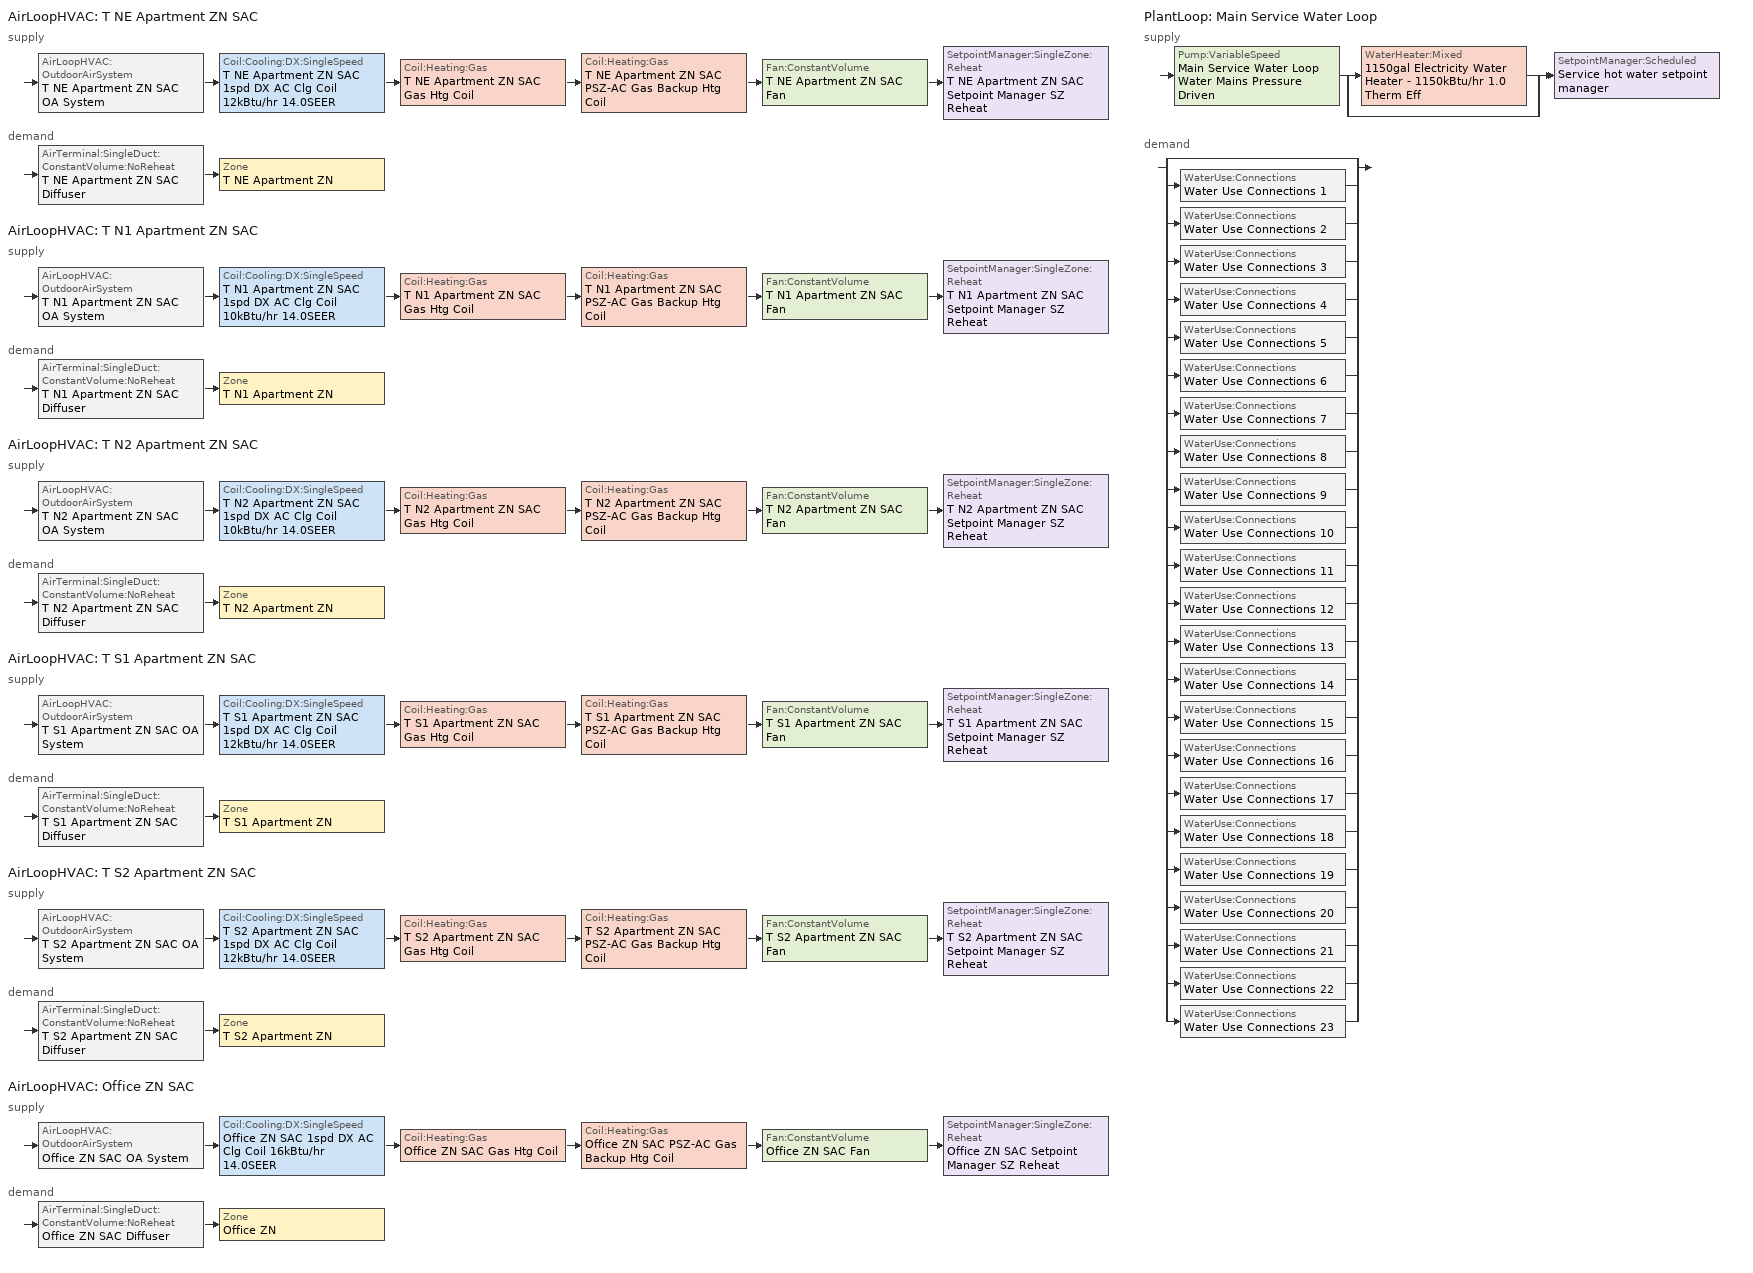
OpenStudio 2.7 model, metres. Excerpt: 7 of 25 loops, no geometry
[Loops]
AirLoopHVAC 'T NE Apartment ZN SAC'
 supply: AirLoopHVAC:OutdoorAirSystem 'T NE Apartment ZN SAC OA System' > Coil:Cooling:DX:SingleSpeed 'T NE Apartment ZN SAC 1spd DX AC Clg Coil 12kBtu/hr 14.0SEER' > Coil:Heating:Gas 'T NE Apartment ZN SAC Gas Htg Coil' > Coil:Heating:Gas 'T NE Apartment ZN SAC PSZ-AC Gas Backup Htg Coil' > Fan:ConstantVolume 'T NE Apartment ZN SAC Fan' > SetpointManager:SingleZone:Reheat 'T NE Apartment ZN SAC Setpoint Manager SZ Reheat'
 demand: AirTerminal:SingleDuct:ConstantVolume:NoReheat 'T NE Apartment ZN SAC Diffuser' > Zone 'T NE Apartment ZN'
AirLoopHVAC 'T N1 Apartment ZN SAC'
 supply: AirLoopHVAC:OutdoorAirSystem 'T N1 Apartment ZN SAC OA System' > Coil:Cooling:DX:SingleSpeed 'T N1 Apartment ZN SAC 1spd DX AC Clg Coil 10kBtu/hr 14.0SEER' > Coil:Heating:Gas 'T N1 Apartment ZN SAC Gas Htg Coil' > Coil:Heating:Gas 'T N1 Apartment ZN SAC PSZ-AC Gas Backup Htg Coil' > Fan:ConstantVolume 'T N1 Apartment ZN SAC Fan' > SetpointManager:SingleZone:Reheat 'T N1 Apartment ZN SAC Setpoint Manager SZ Reheat'
 demand: AirTerminal:SingleDuct:ConstantVolume:NoReheat 'T N1 Apartment ZN SAC Diffuser' > Zone 'T N1 Apartment ZN'
AirLoopHVAC 'T N2 Apartment ZN SAC'
 supply: AirLoopHVAC:OutdoorAirSystem 'T N2 Apartment ZN SAC OA System' > Coil:Cooling:DX:SingleSpeed 'T N2 Apartment ZN SAC 1spd DX AC Clg Coil 10kBtu/hr 14.0SEER' > Coil:Heating:Gas 'T N2 Apartment ZN SAC Gas Htg Coil' > Coil:Heating:Gas 'T N2 Apartment ZN SAC PSZ-AC Gas Backup Htg Coil' > Fan:ConstantVolume 'T N2 Apartment ZN SAC Fan' > SetpointManager:SingleZone:Reheat 'T N2 Apartment ZN SAC Setpoint Manager SZ Reheat'
 demand: AirTerminal:SingleDuct:ConstantVolume:NoReheat 'T N2 Apartment ZN SAC Diffuser' > Zone 'T N2 Apartment ZN'
AirLoopHVAC 'T S1 Apartment ZN SAC'
 supply: AirLoopHVAC:OutdoorAirSystem 'T S1 Apartment ZN SAC OA System' > Coil:Cooling:DX:SingleSpeed 'T S1 Apartment ZN SAC 1spd DX AC Clg Coil 12kBtu/hr 14.0SEER' > Coil:Heating:Gas 'T S1 Apartment ZN SAC Gas Htg Coil' > Coil:Heating:Gas 'T S1 Apartment ZN SAC PSZ-AC Gas Backup Htg Coil' > Fan:ConstantVolume 'T S1 Apartment ZN SAC Fan' > SetpointManager:SingleZone:Reheat 'T S1 Apartment ZN SAC Setpoint Manager SZ Reheat'
 demand: AirTerminal:SingleDuct:ConstantVolume:NoReheat 'T S1 Apartment ZN SAC Diffuser' > Zone 'T S1 Apartment ZN'
AirLoopHVAC 'T S2 Apartment ZN SAC'
 supply: AirLoopHVAC:OutdoorAirSystem 'T S2 Apartment ZN SAC OA System' > Coil:Cooling:DX:SingleSpeed 'T S2 Apartment ZN SAC 1spd DX AC Clg Coil 12kBtu/hr 14.0SEER' > Coil:Heating:Gas 'T S2 Apartment ZN SAC Gas Htg Coil' > Coil:Heating:Gas 'T S2 Apartment ZN SAC PSZ-AC Gas Backup Htg Coil' > Fan:ConstantVolume 'T S2 Apartment ZN SAC Fan' > SetpointManager:SingleZone:Reheat 'T S2 Apartment ZN SAC Setpoint Manager SZ Reheat'
 demand: AirTerminal:SingleDuct:ConstantVolume:NoReheat 'T S2 Apartment ZN SAC Diffuser' > Zone 'T S2 Apartment ZN'
AirLoopHVAC 'Office ZN SAC'
 supply: AirLoopHVAC:OutdoorAirSystem 'Office ZN SAC OA System' > Coil:Cooling:DX:SingleSpeed 'Office ZN SAC 1spd DX AC Clg Coil 16kBtu/hr 14.0SEER' > Coil:Heating:Gas 'Office ZN SAC Gas Htg Coil' > Coil:Heating:Gas 'Office ZN SAC PSZ-AC Gas Backup Htg Coil' > Fan:ConstantVolume 'Office ZN SAC Fan' > SetpointManager:SingleZone:Reheat 'Office ZN SAC Setpoint Manager SZ Reheat'
 demand: AirTerminal:SingleDuct:ConstantVolume:NoReheat 'Office ZN SAC Diffuser' > Zone 'Office ZN'
PlantLoop 'Main Service Water Loop'
 supply: Pump:VariableSpeed 'Main Service Water Loop Water Mains Pressure Driven' > split
  | WaterHeater:Mixed '1150gal Electricity Water Heater - 1150kBtu/hr 1.0 Therm Eff'
  | bypass
  join > SetpointManager:Scheduled 'Service hot water setpoint manager'
 demand: split
  | bypass
  | WaterUse:Connections 'Water Use Connections 1'
  | WaterUse:Connections 'Water Use Connections 2'
  | WaterUse:Connections 'Water Use Connections 3'
  | WaterUse:Connections 'Water Use Connections 4'
  | WaterUse:Connections 'Water Use Connections 5'
  | WaterUse:Connections 'Water Use Connections 6'
  | WaterUse:Connections 'Water Use Connections 7'
  | WaterUse:Connections 'Water Use Connections 8'
  | WaterUse:Connections 'Water Use Connections 9'
  | WaterUse:Connections 'Water Use Connections 10'
  | WaterUse:Connections 'Water Use Connections 11'
  | WaterUse:Connections 'Water Use Connections 12'
  | WaterUse:Connections 'Water Use Connections 13'
  | WaterUse:Connections 'Water Use Connections 14'
  | WaterUse:Connections 'Water Use Connections 15'
  | WaterUse:Connections 'Water Use Connections 16'
  | WaterUse:Connections 'Water Use Connections 17'
  | WaterUse:Connections 'Water Use Connections 18'
  | WaterUse:Connections 'Water Use Connections 19'
  | WaterUse:Connections 'Water Use Connections 20'
  | WaterUse:Connections 'Water Use Connections 21'
  | WaterUse:Connections 'Water Use Connections 22'
  | WaterUse:Connections 'Water Use Connections 23'
[Sizing:Zone] Zone Cooling Design Supply Air Temperature Input Method=SupplyAirTemperature; Zone Cooling Design Supply Air Temperature {C}=12.7778; Zone Cooling Design Supply Air Temperature Difference {deltaC}=11.11; Zone Heating Design Supply Air Temperature Input Method=SupplyAirTemperature; Zone Heating Design Supply Air Temperature {C}=50; Zone Heating Design Supply Air Temperature Difference {deltaC}=11.11; Zone Cooling Design Supply Air Humidity Ratio {kg-H2O/kg-air}=0.008; Zone Heating Design Supply Air Humidity Ratio {kg-H2O/kg-air}=0.008; Cooling Design Air Flow Method=DesignDay; Heating Design Air Flow Method=DesignDay; Account for Dedicated Outdoor Air System=No; Dedicated Outdoor Air System Control Strategy=NeutralSupplyAir; Dedicated Outdoor Air Low Setpoint Temperature for Design {C}=autosize; Dedicated Outdoor Air High Setpoint Temperature for Design {C}=autosize
Office ZN; T N1 Apartment ZN; T N2 Apartment ZN; T NE Apartment ZN; T S1 Apartment ZN; T S2 Apartment ZN
[Zone equipment]
Office ZN: Office ZN SAC Diffuser
T N1 Apartment ZN: T N1 Apartment ZN SAC Diffuser
T N2 Apartment ZN: T N2 Apartment ZN SAC Diffuser
T NE Apartment ZN: T NE Apartment ZN SAC Diffuser
T S1 Apartment ZN: T S1 Apartment ZN SAC Diffuser
T S2 Apartment ZN: T S2 Apartment ZN SAC Diffuser
[AirLoopHVAC] Availability Schedule=ApartmentMidRise All On; Design Supply Air Flow Rate {m3/s}=AutoSize
T NE Apartment ZN SAC; T N1 Apartment ZN SAC; T N2 Apartment ZN SAC; T S1 Apartment ZN SAC; T S2 Apartment ZN SAC; Office ZN SAC
[Sizing:System] Type of Load to Size On=Sensible; Design Outdoor Air Flow Rate {m3/s}=Autosize; Central Heating Maximum System Air Flow Ratio=1; Preheat Design Temperature {C}=7.22222; Preheat Design Humidity Ratio {kg-H2O/kg-Air}=0.008; Precool Design Temperature {C}=12.7778; Precool Design Humidity Ratio {kg-H2O/kg-Air}=0.008; Central Cooling Design Supply Air Temperature {C}=12.7778; Central Heating Design Supply Air Temperature {C}=50; Sizing Option=NonCoincident; 100% Outdoor Air in Cooling=No; 100% Outdoor Air in Heating=No; Central Cooling Design Supply Air Humidity Ratio {kg-H2O/kg-Air}=0.0085; Central Heating Design Supply Air Humidity Ratio {kg-H2O/kg-Air}=0.008; Cooling Design Air Flow Method=DesignDay; Cooling Design Air Flow Rate {m3/s}=0; Heating Design Air Flow Method=DesignDay; Heating Design Air Flow Rate {m3/s}=0; System Outdoor Air Method=ZoneSum; Zone Maximum Outdoor Air Fraction=1; Cooling Supply Air Flow Rate Per Floor Area {m3/s-m2}=0.00996765; Cooling Fraction of Autosized Cooling Supply Air Flow Rate=1; Cooling Supply Air Flow Rate Per Unit Cooling Capacity {m3/s-W}=3.94755e-05; Heating Supply Air Flow Rate Per Floor Area {m3/s-m2}=0.00996765; Heating Fraction of Autosized Heating Supply Air Flow Rate=1; Heating Fraction of Autosized Cooling Supply Air Flow Rate=1; Heating Supply Air Flow Rate Per Unit Heating Capacity {m3/s-W}=3.15882e-05; Cooling Design Capacity Method=CoolingDesignCapacity; Cooling Design Capacity {W}=autosize; Cooling Design Capacity Per Floor Area {W/m2}=234.7; Fraction of Autosized Cooling Design Capacity=1; Heating Design Capacity Method=HeatingDesignCapacity; Heating Design Capacity {W}=autosize; Heating Design Capacity Per Floor Area {W/m2}=157; Fraction of Autosized Heating Design Capacity=1; Central Cooling Capacity Control Method=OnOff
T NE Apartment ZN SAC; T N1 Apartment ZN SAC; T N2 Apartment ZN SAC; T S1 Apartment ZN SAC; T S2 Apartment ZN SAC; Office ZN SAC
[SetpointManager:SingleZone:Reheat] Minimum Supply Air Temperature {C}=12.7778; Maximum Supply Air Temperature {C}=50
Name | Control Zone | Setpoint Node or NodeList
T NE Apartment ZN SAC Setpoint Manager SZ Reheat | T NE Apartment ZN | T NE Apartment ZN SAC Supply Outlet Node
T N1 Apartment ZN SAC Setpoint Manager SZ Reheat | T N1 Apartment ZN | T N1 Apartment ZN SAC Supply Outlet Node
T N2 Apartment ZN SAC Setpoint Manager SZ Reheat | T N2 Apartment ZN | T N2 Apartment ZN SAC Supply Outlet Node
T S1 Apartment ZN SAC Setpoint Manager SZ Reheat | T S1 Apartment ZN | T S1 Apartment ZN SAC Supply Outlet Node
T S2 Apartment ZN SAC Setpoint Manager SZ Reheat | T S2 Apartment ZN | T S2 Apartment ZN SAC Supply Outlet Node
Office ZN SAC Setpoint Manager SZ Reheat | Office ZN | Office ZN SAC Supply Outlet Node
[Fan:ConstantVolume] Availability Schedule=Always On Discrete; Fan Total Efficiency=0.55575; Pressure Rise {Pa}=622.722; Maximum Flow Rate {m3/s}=AutoSize; Motor Efficiency=0.855; Motor In Airstream Fraction=1
T NE Apartment ZN SAC Fan; T N1 Apartment ZN SAC Fan; T N2 Apartment ZN SAC Fan; T S1 Apartment ZN SAC Fan; T S2 Apartment ZN SAC Fan; Office ZN SAC Fan
[Coil:Heating:Gas] Availability Schedule=Always On Discrete; Gas Burner Efficiency=0.8; Nominal Capacity {W}=AutoSize; Parasitic Electric Load {W}=0; Parasitic Gas Load {W}=0
Name | Part Load Fraction Correlation Curve
T NE Apartment ZN SAC PSZ-AC Gas Backup Htg Coil; T N1 Apartment ZN SAC PSZ-AC Gas Backup Htg Coil; T N2 Apartment ZN SAC PSZ-AC Gas Backup Htg Coil; T S1 Apartment ZN SAC PSZ-AC Gas Backup Htg Coil; T S2 Apartment ZN SAC PSZ-AC Gas Backup Htg Coil; Office ZN SAC PSZ-AC Gas Backup Htg Coil
T NE Apartment ZN SAC Gas Htg Coil | Curve Cubic 19
T N1 Apartment ZN SAC Gas Htg Coil | Curve Cubic 20
T N2 Apartment ZN SAC Gas Htg Coil | Curve Cubic 21
T S1 Apartment ZN SAC Gas Htg Coil | Curve Cubic 22
T S2 Apartment ZN SAC Gas Htg Coil | Curve Cubic 23
Office ZN SAC Gas Htg Coil | Curve Cubic 24
[Coil:Cooling:DX:SingleSpeed] Availability Schedule=Always On Discrete; Rated Total Cooling Capacity {W}=autosize; Rated Sensible Heat Ratio=autosize; Rated COP {W/W}=4.11713; Rated Air Flow Rate {m3/s}=autosize; Rated Evaporator Fan Power Per Volume Flow Rate {W/(m3/s)}=773.3; Total Cooling Capacity Function of Temperature Curve=PSZ-AC_Unitary_PackagecoolCapFT; Total Cooling Capacity Function of Flow Fraction Curve=PSZ-AC_Unitary_PackagecoolFFF; Energy Input Ratio Function of Temperature Curve=PSZ-AC DX Unitary Package EIRFT; Energy Input Ratio Function of Flow Fraction Curve=PSZ-AC_Unitary_PackagecoolEIRFFF; Part Load Fraction Correlation Curve=PSZ-AC_Unitary_PackagecoolPLR; Condenser Type=AirCooled; Evaporative Condenser Effectiveness=0; Evaporative Condenser Air Flow Rate {m3/s}=Autosize; Evaporative Condenser Pump Rated Power Consumption {W}=Autosize; Crankcase Heater Capacity {W}=0; Maximum Outdoor Dry-Bulb Temperature for Crankcase Heater Operation {C}=0; Basin Heater Capacity {W/K}=0; Basin Heater Setpoint Temperature {C}=10
T NE Apartment ZN SAC 1spd DX AC Clg Coil 12kBtu/hr 14.0SEER; T N1 Apartment ZN SAC 1spd DX AC Clg Coil 10kBtu/hr 14.0SEER; T N2 Apartment ZN SAC 1spd DX AC Clg Coil 10kBtu/hr 14.0SEER; T S1 Apartment ZN SAC 1spd DX AC Clg Coil 12kBtu/hr 14.0SEER; T S2 Apartment ZN SAC 1spd DX AC Clg Coil 12kBtu/hr 14.0SEER; Office ZN SAC 1spd DX AC Clg Coil 16kBtu/hr 14.0SEER
[Controller:OutdoorAir] Minimum Outdoor Air Flow Rate {m3/s}=autosize; Maximum Outdoor Air Flow Rate {m3/s}=Autosize; Economizer Control Type=NoEconomizer; Economizer Control Action Type=ModulateFlow; Economizer Maximum Limit Dry-Bulb Temperature {C}=28; Economizer Maximum Limit Enthalpy {J/kg}=64000; Lockout Type=NoLockout; Minimum Limit Type=FixedMinimum; Minimum Outdoor Air Schedule=ApartmentMidRise COMPACT HVAC-ALWAYS 1; High Humidity Control=No; Heat Recovery Bypass Control Type=BypassWhenOAFlowGreaterThanMinimum
Name | Maximum Fraction of Outdoor Air Schedule | Controller Mechanical Ventilation
T NE Apartment ZN SAC OA System Controller | TNEApartmentZNSACmaxOASch | Controller Mechanical Ventilation 19
T N1 Apartment ZN SAC OA System Controller | TN1ApartmentZNSACmaxOASch | Controller Mechanical Ventilation 20
T N2 Apartment ZN SAC OA System Controller | TN2ApartmentZNSACmaxOASch | Controller Mechanical Ventilation 21
T S1 Apartment ZN SAC OA System Controller | TS1ApartmentZNSACmaxOASch | Controller Mechanical Ventilation 22
T S2 Apartment ZN SAC OA System Controller | TS2ApartmentZNSACmaxOASch | Controller Mechanical Ventilation 23
Office ZN SAC OA System Controller | OfficeZNSACmaxOASch | Controller Mechanical Ventilation 24
[Controller:MechanicalVentilation] Availability Schedule=Always On Discrete; System Outdoor Air Method=ZoneSum
Controller Mechanical Ventilation 19; Controller Mechanical Ventilation 20; Controller Mechanical Ventilation 21; Controller Mechanical Ventilation 22; Controller Mechanical Ventilation 23; Controller Mechanical Ventilation 24
[AirLoopHVAC:OutdoorAirSystem]
Name | Controller
T NE Apartment ZN SAC OA System | T NE Apartment ZN SAC OA System Controller
T N1 Apartment ZN SAC OA System | T N1 Apartment ZN SAC OA System Controller
T N2 Apartment ZN SAC OA System | T N2 Apartment ZN SAC OA System Controller
T S1 Apartment ZN SAC OA System | T S1 Apartment ZN SAC OA System Controller
T S2 Apartment ZN SAC OA System | T S2 Apartment ZN SAC OA System Controller
Office ZN SAC OA System | Office ZN SAC OA System Controller
[AirTerminal:SingleDuct:ConstantVolume:NoReheat] Availability Schedule=Always On Discrete; Maximum Air Flow Rate {m3/s}=AutoSize
T NE Apartment ZN SAC Diffuser; T N1 Apartment ZN SAC Diffuser; T N2 Apartment ZN SAC Diffuser; T S1 Apartment ZN SAC Diffuser; T S2 Apartment ZN SAC Diffuser; Office ZN SAC Diffuser
[PlantLoop]
Main Service Water Loop: Glycol Concentration=0; Maximum Loop Temperature {C}=60; Minimum Loop Temperature {C}=10; Plant Loop Volume {m3}=Autocalculate; Load Distribution Scheme=Optimal
[Sizing:Plant]
Main Service Water Loop: Loop Type=Heating; Design Loop Exit Temperature {C}=60; Loop Design Temperature Difference {deltaC}=5; Sizing Option=NonCoincident; Zone Timesteps in Averaging Window=1; Coincident Sizing Factor Mode=None
[SetpointManager:Scheduled]
Service hot water setpoint manager: Control Variable=Temperature; Schedule=Service Water Loop Temp - 140F; Setpoint Node or NodeList=Main Service Water Loop Supply Outlet Node
[Pump:VariableSpeed]
Main Service Water Loop Water Mains Pressure Driven: Rated Pump Head {Pa}=0.001; Motor Efficiency=0.7; Pump Control Type=Continuous; Skin Loss Radiative Fraction=0.5; Design Power Sizing Method=PowerPerFlowPerPressure; Design Electric Power per Unit Flow Rate {W/(m3/s)}=348701.1; Design Shaft Power per Unit Flow Rate per Unit Head {W-s/m3-Pa}=1.28205; Design Minimum Flow Rate Fraction=0
[WaterHeater:Mixed]
1150gal Electricity Water Heater - 1150kBtu/hr 1.0 Therm Eff: Tank Volume {m3}=4.35322; Setpoint Temperature Schedule=Service Water Loop Temp - 140F; Deadband Temperature Difference {deltaC}=2; Maximum Temperature Limit {C}=60; Heater Control Type=Cycle; Heater Maximum Capacity {W}=337032; Heater Fuel Type=Electricity; Heater Thermal Efficiency=1; Off Cycle Parasitic Fuel Consumption Rate {W}=1889; Off Cycle Parasitic Fuel Type=Electricity; Off Cycle Parasitic Heat Fraction to Tank=0; On Cycle Parasitic Fuel Consumption Rate {W}=1889; On Cycle Parasitic Fuel Type=Electricity; On Cycle Parasitic Heat Fraction to Tank=0; Ambient Temperature Indicator=Schedule; Ambient Temperature Schedule=Water Heater Ambient Temp Schedule - 71.6f; Off Cycle Loss Coefficient to Ambient Temperature {W/K}=46.3637; On Cycle Loss Coefficient to Ambient Temperature {W/K}=46.3637; Use Side Effectiveness=1; Source Side Effectiveness=1; Use Side Design Flow Rate {m3/s}=autosize; Source Side Design Flow Rate {m3/s}=autosize; Indirect Water Heating Recovery Time {hr}=1.5; Source Side Flow Control Mode=IndirectHeatPrimarySetpoint
[WaterUse:Connections]
Name | Water Use Equipment Name 1
Water Use Connections 1 | G N1 Apartment Service Water Use 0.06gpm
Water Use Connections 2 | G N2 Apartment Service Water Use 0.06gpm
Water Use Connections 3 | G NE Apartment Service Water Use 0.06gpm
Water Use Connections 4 | G NW Apartment Service Water Use 0.06gpm
Water Use Connections 5 | G S1 Apartment Service Water Use 0.06gpm
Water Use Connections 6 | G S2 Apartment Service Water Use 0.06gpm
Water Use Connections 7 | G SW Apartment Service Water Use 0.06gpm
Water Use Connections 8 | M N1 Apartment Service Water Use 0.12gpm
Water Use Connections 9 | M N2 Apartment Service Water Use 0.12gpm
Water Use Connections 10 | M NE Apartment Service Water Use 0.12gpm
Water Use Connections 11 | M NW Apartment Service Water Use 0.12gpm
Water Use Connections 12 | M S1 Apartment Service Water Use 0.12gpm
Water Use Connections 13 | M S2 Apartment Service Water Use 0.12gpm
Water Use Connections 14 | M SE Apartment Service Water Use 0.12gpm
Water Use Connections 15 | M SW Apartment Service Water Use 0.12gpm
Water Use Connections 16 | T N1 Apartment Service Water Use 0.06gpm
Water Use Connections 17 | T N2 Apartment Service Water Use 0.06gpm
Water Use Connections 18 | T S1 Apartment Service Water Use 0.06gpm
Water Use Connections 19 | T S2 Apartment Service Water Use 0.06gpm
Water Use Connections 20 | T NE Apartment Service Water Use 0.06gpm
Water Use Connections 21 | T NW Apartment Service Water Use 0.06gpm
Water Use Connections 22 | T SE Apartment Service Water Use 0.06gpm
Water Use Connections 23 | T SW Apartment Service Water Use 0.06gpm
[WaterUse:Equipment:Definition] Sensible Fraction Schedule=Fraction Sensible - 0.2; Latent Fraction Schedule=Fraction Latent - 0.05
Name | Peak Flow Rate {m3/s} | Target Temperature Schedule
G N1 Apartment Service Water Use Def 0.06gpm | 3.65885e-06 | Mixed Water At Faucet Temp - 140F
G N2 Apartment Service Water Use Def 0.06gpm | 3.65885e-06 | Mixed Water At Faucet Temp - 140F 1
G NE Apartment Service Water Use Def 0.06gpm | 3.65885e-06 | Mixed Water At Faucet Temp - 140F 2
G NW Apartment Service Water Use Def 0.06gpm | 3.65885e-06 | Mixed Water At Faucet Temp - 140F 3
G S1 Apartment Service Water Use Def 0.06gpm | 3.65885e-06 | Mixed Water At Faucet Temp - 140F 4
G S2 Apartment Service Water Use Def 0.06gpm | 3.65885e-06 | Mixed Water At Faucet Temp - 140F 5
G SW Apartment Service Water Use Def 0.06gpm | 3.65885e-06 | Mixed Water At Faucet Temp - 140F 6
M N1 Apartment Service Water Use Def 0.12gpm | 7.3177e-06 | Mixed Water At Faucet Temp - 140F 7
M N2 Apartment Service Water Use Def 0.12gpm | 7.3177e-06 | Mixed Water At Faucet Temp - 140F 8
M NE Apartment Service Water Use Def 0.12gpm | 7.3177e-06 | Mixed Water At Faucet Temp - 140F 9
M NW Apartment Service Water Use Def 0.12gpm | 7.3177e-06 | Mixed Water At Faucet Temp - 140F 10
M S1 Apartment Service Water Use Def 0.12gpm | 7.3177e-06 | Mixed Water At Faucet Temp - 140F 11
M S2 Apartment Service Water Use Def 0.12gpm | 7.3177e-06 | Mixed Water At Faucet Temp - 140F 12
M SE Apartment Service Water Use Def 0.12gpm | 7.3177e-06 | Mixed Water At Faucet Temp - 140F 13
M SW Apartment Service Water Use Def 0.12gpm | 7.3177e-06 | Mixed Water At Faucet Temp - 140F 14
T N1 Apartment Service Water Use Def 0.06gpm | 3.65885e-06 | Mixed Water At Faucet Temp - 140F 15
T N2 Apartment Service Water Use Def 0.06gpm | 3.65885e-06 | Mixed Water At Faucet Temp - 140F 16
T S1 Apartment Service Water Use Def 0.06gpm | 3.65885e-06 | Mixed Water At Faucet Temp - 140F 17
T S2 Apartment Service Water Use Def 0.06gpm | 3.65885e-06 | Mixed Water At Faucet Temp - 140F 18
T NE Apartment Service Water Use Def 0.06gpm | 3.65885e-06 | Mixed Water At Faucet Temp - 140F 19
T NW Apartment Service Water Use Def 0.06gpm | 3.65885e-06 | Mixed Water At Faucet Temp - 140F 20
T SE Apartment Service Water Use Def 0.06gpm | 3.65885e-06 | Mixed Water At Faucet Temp - 140F 21
T SW Apartment Service Water Use Def 0.06gpm | 3.65885e-06 | Mixed Water At Faucet Temp - 140F 22
[WaterUse:Equipment] Flow Rate Fraction Schedule=ApartmentMidRise APT_DHW_SCH
Name | Water Use Equipment Definition
G N1 Apartment Service Water Use 0.06gpm | G N1 Apartment Service Water Use Def 0.06gpm
G N2 Apartment Service Water Use 0.06gpm | G N2 Apartment Service Water Use Def 0.06gpm
G NE Apartment Service Water Use 0.06gpm | G NE Apartment Service Water Use Def 0.06gpm
G NW Apartment Service Water Use 0.06gpm | G NW Apartment Service Water Use Def 0.06gpm
G S1 Apartment Service Water Use 0.06gpm | G S1 Apartment Service Water Use Def 0.06gpm
G S2 Apartment Service Water Use 0.06gpm | G S2 Apartment Service Water Use Def 0.06gpm
G SW Apartment Service Water Use 0.06gpm | G SW Apartment Service Water Use Def 0.06gpm
M N1 Apartment Service Water Use 0.12gpm | M N1 Apartment Service Water Use Def 0.12gpm
M N2 Apartment Service Water Use 0.12gpm | M N2 Apartment Service Water Use Def 0.12gpm
M NE Apartment Service Water Use 0.12gpm | M NE Apartment Service Water Use Def 0.12gpm
M NW Apartment Service Water Use 0.12gpm | M NW Apartment Service Water Use Def 0.12gpm
M S1 Apartment Service Water Use 0.12gpm | M S1 Apartment Service Water Use Def 0.12gpm
M S2 Apartment Service Water Use 0.12gpm | M S2 Apartment Service Water Use Def 0.12gpm
M SE Apartment Service Water Use 0.12gpm | M SE Apartment Service Water Use Def 0.12gpm
M SW Apartment Service Water Use 0.12gpm | M SW Apartment Service Water Use Def 0.12gpm
T N1 Apartment Service Water Use 0.06gpm | T N1 Apartment Service Water Use Def 0.06gpm
T N2 Apartment Service Water Use 0.06gpm | T N2 Apartment Service Water Use Def 0.06gpm
T S1 Apartment Service Water Use 0.06gpm | T S1 Apartment Service Water Use Def 0.06gpm
T S2 Apartment Service Water Use 0.06gpm | T S2 Apartment Service Water Use Def 0.06gpm
T NE Apartment Service Water Use 0.06gpm | T NE Apartment Service Water Use Def 0.06gpm
T NW Apartment Service Water Use 0.06gpm | T NW Apartment Service Water Use Def 0.06gpm
T SE Apartment Service Water Use 0.06gpm | T SE Apartment Service Water Use Def 0.06gpm
T SW Apartment Service Water Use 0.06gpm | T SW Apartment Service Water Use Def 0.06gpm
[EnergyManagementSystem:Sensor]
Name | Output Variable or Output Meter Index Key | Output Variable or Output Meter
OATF_15; OATF_16; OATF_17; OATF_18; OATF_19; OATF_20; OATF_21; OATF_22; OATF_23 | Environment | Site Outdoor Air Drybulb Temperature
OAWBC_15; OAWBC_16; OAWBC_17; OAWBC_18; OAWBC_19; OAWBC_20; OAWBC_21; OAWBC_22; OAWBC_23 | Environment | Site Outdoor Air Wetbulb Temperature
OfficeZNSACOASch; TN1ApartmentZNSACOASch; TN2ApartmentZNSACOASch; TNEApartmentZNSACOASch; TNWApartmentZNSACOASch; TS1ApartmentZNSACOASch; TS2ApartmentZNSACOASch; TSEApartmentZNSACOASch; TSWApartmentZNSACOASch | ApartmentMidRise COMPACT HVAC-ALWAYS 1 | Schedule Value
OfficeZNSACOAFlowMass | Office ZN SAC Outdoor Air Node | System Node Mass Flow Rate
OfficeZNSACDATRqd | Office ZN SAC Supply Outlet Node | System Node Setpoint Temperature
TN1ApartmentZNSACOAFlowMass | T N1 Apartment ZN SAC Outdoor Air Node | System Node Mass Flow Rate
TN1ApartmentZNSACDATRqd | T N1 Apartment ZN SAC Supply Outlet Node | System Node Setpoint Temperature
TN2ApartmentZNSACOAFlowMass | T N2 Apartment ZN SAC Outdoor Air Node | System Node Mass Flow Rate
TN2ApartmentZNSACDATRqd | T N2 Apartment ZN SAC Supply Outlet Node | System Node Setpoint Temperature
TNEApartmentZNSACOAFlowMass | T NE Apartment ZN SAC Outdoor Air Node | System Node Mass Flow Rate
TNEApartmentZNSACDATRqd | T NE Apartment ZN SAC Supply Outlet Node | System Node Setpoint Temperature
TNWApartmentZNSACOAFlowMass | T NW Apartment ZN SAC Outdoor Air Node | System Node Mass Flow Rate
TS1ApartmentZNSACOAFlowMass | T S1 Apartment ZN SAC Outdoor Air Node | System Node Mass Flow Rate
TS1ApartmentZNSACDATRqd | T S1 Apartment ZN SAC Supply Outlet Node | System Node Setpoint Temperature
TS2ApartmentZNSACOAFlowMass | T S2 Apartment ZN SAC Outdoor Air Node | System Node Mass Flow Rate
TS2ApartmentZNSACDATRqd | T S2 Apartment ZN SAC Supply Outlet Node | System Node Setpoint Temperature
TSEApartmentZNSACOAFlowMass | T SE Apartment ZN SAC Outdoor Air Node | System Node Mass Flow Rate
TSWApartmentZNSACOAFlowMass | T SW Apartment ZN SAC Outdoor Air Node | System Node Mass Flow Rate
[EnergyManagementSystem:InternalVariable] Internal Data Type=Outdoor Air Controller Minimum Mass Flow Rate
Name | Internal Data Index Key
OfficeZNSACOADesignMass | Office ZN SAC OA System Controller
TN1ApartmentZNSACOADesignMass | T N1 Apartment ZN SAC OA System Controller
TN2ApartmentZNSACOADesignMass | T N2 Apartment ZN SAC OA System Controller
TNEApartmentZNSACOADesignMass | T NE Apartment ZN SAC OA System Controller
TS1ApartmentZNSACOADesignMass | T S1 Apartment ZN SAC OA System Controller
TS2ApartmentZNSACOADesignMass | T S2 Apartment ZN SAC OA System Controller
[EnergyManagementSystem:Program]
GN1ApartmentZNSACSetNumberofStages: SET GN1ApartmentZNSACNumberofStages = 1
GN2ApartmentZNSACSetNumberofStages: SET GN2ApartmentZNSACNumberofStages = 1
GNEApartmentZNSACSetNumberofStages: SET GNEApartmentZNSACNumberofStages = 1
GNWApartmentZNSACSetNumberofStages: SET GNWApartmentZNSACNumberofStages = 1
GS1ApartmentZNSACSetNumberofStages: SET GS1ApartmentZNSACNumberofStages = 1
GS2ApartmentZNSACSetNumberofStages: SET GS2ApartmentZNSACNumberofStages = 1
GSWApartmentZNSACSetNumberofStages: SET GSWApartmentZNSACNumberofStages = 1
MN1ApartmentZNSACSetNumberofStages: SET MN1ApartmentZNSACNumberofStages = 1
MN2ApartmentZNSACSetNumberofStages: SET MN2ApartmentZNSACNumberofStages = 1
MNEApartmentZNSACSetNumberofStages: SET MNEApartmentZNSACNumberofStages = 1
MNWApartmentZNSACSetNumberofStages: SET MNWApartmentZNSACNumberofStages = 1
MS1ApartmentZNSACSetNumberofStages: SET MS1ApartmentZNSACNumberofStages = 1
MS2ApartmentZNSACSetNumberofStages: SET MS2ApartmentZNSACNumberofStages = 1
MSEApartmentZNSACSetNumberofStages: SET MSEApartmentZNSACNumberofStages = 1
MSWApartmentZNSACSetNumberofStages: SET MSWApartmentZNSACNumberofStages = 1
OfficeZNSACSetNumberofStages: SET OfficeZNSACNumberofStages = 1
TN1ApartmentZNSACSetNumberofStages: SET TN1ApartmentZNSACNumberofStages = 1
TN2ApartmentZNSACSetNumberofStages: SET TN2ApartmentZNSACNumberofStages = 1
TNEApartmentZNSACSetNumberofStages: SET TNEApartmentZNSACNumberofStages = 1
TNWApartmentZNSACSetNumberofStages: SET TNWApartmentZNSACNumberofStages = 1
TS1ApartmentZNSACSetNumberofStages: SET TS1ApartmentZNSACNumberofStages = 1
TS2ApartmentZNSACSetNumberofStages: SET TS2ApartmentZNSACNumberofStages = 1
TSEApartmentZNSACSetNumberofStages: SET TSEApartmentZNSACNumberofStages = 1
TSWApartmentZNSACSetNumberofStages: SET TSWApartmentZNSACNumberofStages = 1
[EnergyManagementSystem:ProgramCallingManager]
GN1ApartmentZNSACSetNumberofStagesCallingManager: BeginNewEnvironment; GN1ApartmentZNSACSetNumberofStages
GN2ApartmentZNSACSetNumberofStagesCallingManager: BeginNewEnvironment; GN2ApartmentZNSACSetNumberofStages
GNEApartmentZNSACSetNumberofStagesCallingManager: BeginNewEnvironment; GNEApartmentZNSACSetNumberofStages
GNWApartmentZNSACSetNumberofStagesCallingManager: BeginNewEnvironment; GNWApartmentZNSACSetNumberofStages
GS1ApartmentZNSACSetNumberofStagesCallingManager: BeginNewEnvironment; GS1ApartmentZNSACSetNumberofStages
GS2ApartmentZNSACSetNumberofStagesCallingManager: BeginNewEnvironment; GS2ApartmentZNSACSetNumberofStages
GSWApartmentZNSACSetNumberofStagesCallingManager: BeginNewEnvironment; GSWApartmentZNSACSetNumberofStages
MN1ApartmentZNSACSetNumberofStagesCallingManager: BeginNewEnvironment; MN1ApartmentZNSACSetNumberofStages
MN2ApartmentZNSACSetNumberofStagesCallingManager: BeginNewEnvironment; MN2ApartmentZNSACSetNumberofStages
MNEApartmentZNSACSetNumberofStagesCallingManager: BeginNewEnvironment; MNEApartmentZNSACSetNumberofStages
MNWApartmentZNSACSetNumberofStagesCallingManager: BeginNewEnvironment; MNWApartmentZNSACSetNumberofStages
MS1ApartmentZNSACSetNumberofStagesCallingManager: BeginNewEnvironment; MS1ApartmentZNSACSetNumberofStages
MS2ApartmentZNSACSetNumberofStagesCallingManager: BeginNewEnvironment; MS2ApartmentZNSACSetNumberofStages
MSEApartmentZNSACSetNumberofStagesCallingManager: BeginNewEnvironment; MSEApartmentZNSACSetNumberofStages
MSWApartmentZNSACSetNumberofStagesCallingManager: BeginNewEnvironment; MSWApartmentZNSACSetNumberofStages
OfficeZNSACSetNumberofStagesCallingManager: BeginNewEnvironment; OfficeZNSACSetNumberofStages
TN1ApartmentZNSACSetNumberofStagesCallingManager: BeginNewEnvironment; TN1ApartmentZNSACSetNumberofStages
TN2ApartmentZNSACSetNumberofStagesCallingManager: BeginNewEnvironment; TN2ApartmentZNSACSetNumberofStages
TNEApartmentZNSACSetNumberofStagesCallingManager: BeginNewEnvironment; TNEApartmentZNSACSetNumberofStages
TNWApartmentZNSACSetNumberofStagesCallingManager: BeginNewEnvironment; TNWApartmentZNSACSetNumberofStages
TS1ApartmentZNSACSetNumberofStagesCallingManager: BeginNewEnvironment; TS1ApartmentZNSACSetNumberofStages
TS2ApartmentZNSACSetNumberofStagesCallingManager: BeginNewEnvironment; TS2ApartmentZNSACSetNumberofStages
TSEApartmentZNSACSetNumberofStagesCallingManager: BeginNewEnvironment; TSEApartmentZNSACSetNumberofStages
TSWApartmentZNSACSetNumberofStagesCallingManager: BeginNewEnvironment; TSWApartmentZNSACSetNumberofStages
[AvailabilityManager:NightCycle] Control Type=CycleOnAny; Thermostat Tolerance {deltaC}=1; Cycling Run Time {s}=3600
Availability Manager Night Cycle 1; Availability Manager Night Cycle 2; Availability Manager Night Cycle 3; Availability Manager Night Cycle 4; Availability Manager Night Cycle 5; Availability Manager Night Cycle 6; Availability Manager Night Cycle 7; Availability Manager Night Cycle 8; Availability Manager Night Cycle 9; Availability Manager Night Cycle 10; Availability Manager Night Cycle 11; Availability Manager Night Cycle 12; Availability Manager Night Cycle 13; Availability Manager Night Cycle 14; Availability Manager Night Cycle 15; Availability Manager Night Cycle 16; Availability Manager Night Cycle 17; Availability Manager Night Cycle 18; Availability Manager Night Cycle 19; Availability Manager Night Cycle 20; Availability Manager Night Cycle 21; Availability Manager Night Cycle 22; Availability Manager Night Cycle 23; Availability Manager Night Cycle 24
[Schedule:Ruleset]
ApartmentMidRise All On: Default Day Schedule=ApartmentMidRise All On Default; Summer Design Day Schedule=ApartmentMidRise All On Summer Design Day; Winter Design Day Schedule=ApartmentMidRise All On Winter Design Day
ApartmentMidRise COMPACT HVAC-ALWAYS 1: Default Day Schedule=ApartmentMidRise COMPACT HVAC-ALWAYS 1 Default; Summer Design Day Schedule=ApartmentMidRise COMPACT HVAC-ALWAYS 1 Summer Design Day; Winter Design Day Schedule=ApartmentMidRise COMPACT HVAC-ALWAYS 1 Winter Design Day
Service Water Loop Temp - 140F: Default Day Schedule=Service Water Loop Temp - 140F Default
Water Heater Ambient Temp Schedule - 71.6f: Default Day Schedule=Water Heater Ambient Temp Schedule - 71.6f Default
Fraction Sensible - 0.2: Default Day Schedule=Fraction Sensible - 0.2 Default
Fraction Latent - 0.05: Default Day Schedule=Fraction Latent - 0.05 Default
Mixed Water At Faucet Temp - 140F: Default Day Schedule=Mixed Water At Faucet Temp - 140F Default
ApartmentMidRise APT_DHW_SCH: Default Day Schedule=ApartmentMidRise APT_DHW_SCH Default; Summer Design Day Schedule=ApartmentMidRise APT_DHW_SCH Summer Design Day; Winter Design Day Schedule=ApartmentMidRise APT_DHW_SCH Winter Design Day
Mixed Water At Faucet Temp - 140F 1: Default Day Schedule=Mixed Water At Faucet Temp - 140F Default 1
Mixed Water At Faucet Temp - 140F 2: Default Day Schedule=Mixed Water At Faucet Temp - 140F Default 2
Mixed Water At Faucet Temp - 140F 3: Default Day Schedule=Mixed Water At Faucet Temp - 140F Default 3
Mixed Water At Faucet Temp - 140F 4: Default Day Schedule=Mixed Water At Faucet Temp - 140F Default 4
Mixed Water At Faucet Temp - 140F 5: Default Day Schedule=Mixed Water At Faucet Temp - 140F Default 5
Mixed Water At Faucet Temp - 140F 6: Default Day Schedule=Mixed Water At Faucet Temp - 140F Default 6
Mixed Water At Faucet Temp - 140F 7: Default Day Schedule=Mixed Water At Faucet Temp - 140F Default 7
Mixed Water At Faucet Temp - 140F 8: Default Day Schedule=Mixed Water At Faucet Temp - 140F Default 8
Mixed Water At Faucet Temp - 140F 9: Default Day Schedule=Mixed Water At Faucet Temp - 140F Default 9
Mixed Water At Faucet Temp - 140F 10: Default Day Schedule=Mixed Water At Faucet Temp - 140F Default 10
Mixed Water At Faucet Temp - 140F 11: Default Day Schedule=Mixed Water At Faucet Temp - 140F Default 11
Mixed Water At Faucet Temp - 140F 12: Default Day Schedule=Mixed Water At Faucet Temp - 140F Default 12
Mixed Water At Faucet Temp - 140F 13: Default Day Schedule=Mixed Water At Faucet Temp - 140F Default 13
Mixed Water At Faucet Temp - 140F 14: Default Day Schedule=Mixed Water At Faucet Temp - 140F Default 14
Mixed Water At Faucet Temp - 140F 15: Default Day Schedule=Mixed Water At Faucet Temp - 140F Default 15
Mixed Water At Faucet Temp - 140F 16: Default Day Schedule=Mixed Water At Faucet Temp - 140F Default 16
Mixed Water At Faucet Temp - 140F 17: Default Day Schedule=Mixed Water At Faucet Temp - 140F Default 17
Mixed Water At Faucet Temp - 140F 18: Default Day Schedule=Mixed Water At Faucet Temp - 140F Default 18
Mixed Water At Faucet Temp - 140F 19: Default Day Schedule=Mixed Water At Faucet Temp - 140F Default 19
Mixed Water At Faucet Temp - 140F 20: Default Day Schedule=Mixed Water At Faucet Temp - 140F Default 20
Mixed Water At Faucet Temp - 140F 21: Default Day Schedule=Mixed Water At Faucet Temp - 140F Default 21
Mixed Water At Faucet Temp - 140F 22: Default Day Schedule=Mixed Water At Faucet Temp - 140F Default 22
OfficeZNSACmaxOASch: Default Day Schedule=OfficeZNSACmaxOASchDefault
TN1ApartmentZNSACmaxOASch: Default Day Schedule=TN1ApartmentZNSACmaxOASchDefault
TN2ApartmentZNSACmaxOASch: Default Day Schedule=TN2ApartmentZNSACmaxOASchDefault
TNEApartmentZNSACmaxOASch: Default Day Schedule=TNEApartmentZNSACmaxOASchDefault
TS1ApartmentZNSACmaxOASch: Default Day Schedule=TS1ApartmentZNSACmaxOASchDefault
TS2ApartmentZNSACmaxOASch: Default Day Schedule=TS2ApartmentZNSACmaxOASchDefault
[Schedule:Day]
ApartmentMidRise All On Default; ApartmentMidRise All On Winter Design Day; ApartmentMidRise All On Summer Design Day; ApartmentMidRise COMPACT HVAC-ALWAYS 1 Default; ApartmentMidRise COMPACT HVAC-ALWAYS 1 Winter Design Day; ApartmentMidRise COMPACT HVAC-ALWAYS 1 Summer Design Day: 24, 0, 1
Service Water Loop Temp - 140F Default; Mixed Water At Faucet Temp - 140F Default; Mixed Water At Faucet Temp - 140F Default 1; Mixed Water At Faucet Temp - 140F Default 2; Mixed Water At Faucet Temp - 140F Default 3; Mixed Water At Faucet Temp - 140F Default 4; Mixed Water At Faucet Temp - 140F Default 5; Mixed Water At Faucet Temp - 140F Default 6; Mixed Water At Faucet Temp - 140F Default 7; Mixed Water At Faucet Temp - 140F Default 8; Mixed Water At Faucet Temp - 140F Default 9; Mixed Water At Faucet Temp - 140F Default 10; Mixed Water At Faucet Temp - 140F Default 11; Mixed Water At Faucet Temp - 140F Default 12; Mixed Water At Faucet Temp - 140F Default 13; Mixed Water At Faucet Temp - 140F Default 14; Mixed Water At Faucet Temp - 140F Default 15; Mixed Water At Faucet Temp - 140F Default 16; Mixed Water At Faucet Temp - 140F Default 17; Mixed Water At Faucet Temp - 140F Default 18; Mixed Water At Faucet Temp - 140F Default 19; Mixed Water At Faucet Temp - 140F Default 20; Mixed Water At Faucet Temp - 140F Default 21; Mixed Water At Faucet Temp - 140F Default 22: 24, 0, 60
Water Heater Ambient Temp Schedule - 71.6f Default: 24, 0, 22
Fraction Sensible - 0.2 Default: 24, 0, 0.2
Fraction Latent - 0.05 Default: 24, 0, 0.05
ApartmentMidRise APT_DHW_SCH Default; ApartmentMidRise APT_DHW_SCH Winter Design Day; ApartmentMidRise APT_DHW_SCH Summer Design Day: 1, 0, 0.08, 2, 0, 0.04, 4, 0, 0.01, 5, 0, 0.04, 6, 0, 0.27, 7, 0, 0.94, 8, 0, 1, 9, 0, 0.96, 10, 0, 0.84, 11, 0, 0.76, 12, 0, 0.61, 13, 0, 0.53, 14, 0, 0.47, 15, 0, 0.41, 16, 0, 0.47, 17, 0, 0.55, 18, 0, 0.73, 19, 0, 0.86, 20, 0, 0.82, 21, 0, 0.75, 22, 0, 0.61, 23, 0, 0.53, 24, 0, 0.29
OfficeZNSACmaxOASchDefault; TN1ApartmentZNSACmaxOASchDefault; TN2ApartmentZNSACmaxOASchDefault; TNEApartmentZNSACmaxOASchDefault; TS1ApartmentZNSACmaxOASchDefault; TS2ApartmentZNSACmaxOASchDefault: 24, 0, 0.7
[Schedule:Constant]
Always On Discrete: Value=1
[Curve:Cubic] Coefficient1 Constant=0.8; Coefficient2 x=0.2; Coefficient3 x**2=0; Coefficient4 x**3=0; Minimum Value of x=0; Maximum Value of x=1
Curve Cubic 19; Curve Cubic 20; Curve Cubic 21; Curve Cubic 22; Curve Cubic 23; Curve Cubic 24
[Curve:Biquadratic] Minimum Value of x=12.77778; Maximum Value of x=23.88889; Minimum Value of y=21.11111; Maximum Value of y=46.11111
Name | Coefficient1 Constant | Coefficient2 x | Coefficient3 x**2 | Coefficient4 y | Coefficient5 y**2 | Coefficient6 x*y
PSZ-AC_Unitary_PackagecoolCapFT | 0.766956 | 0.0107756 | -4.14703e-05 | 0.00134961 | -0.000261144 | 0.000457488
PSZ-AC DX Unitary Package EIRFT | 0.297145 | 0.0430933 | -0.000748766 | 0.00597727 | 0.000482112 | -0.000956448
[Curve:Quadratic]
Name | Coefficient1 Constant | Coefficient2 x | Coefficient3 x**2 | Minimum Value of x | Maximum Value of x
PSZ-AC_Unitary_PackagecoolFFF | 0.8 | 0.2 | 0 | 0.5 | 1.5
PSZ-AC_Unitary_PackagecoolEIRFFF | 1.156 | -0.1816 | 0.0256 | 0.5 | 1.5
PSZ-AC_Unitary_PackagecoolPLR | 0.75 | 0.25 | 0 | 0 | 1
